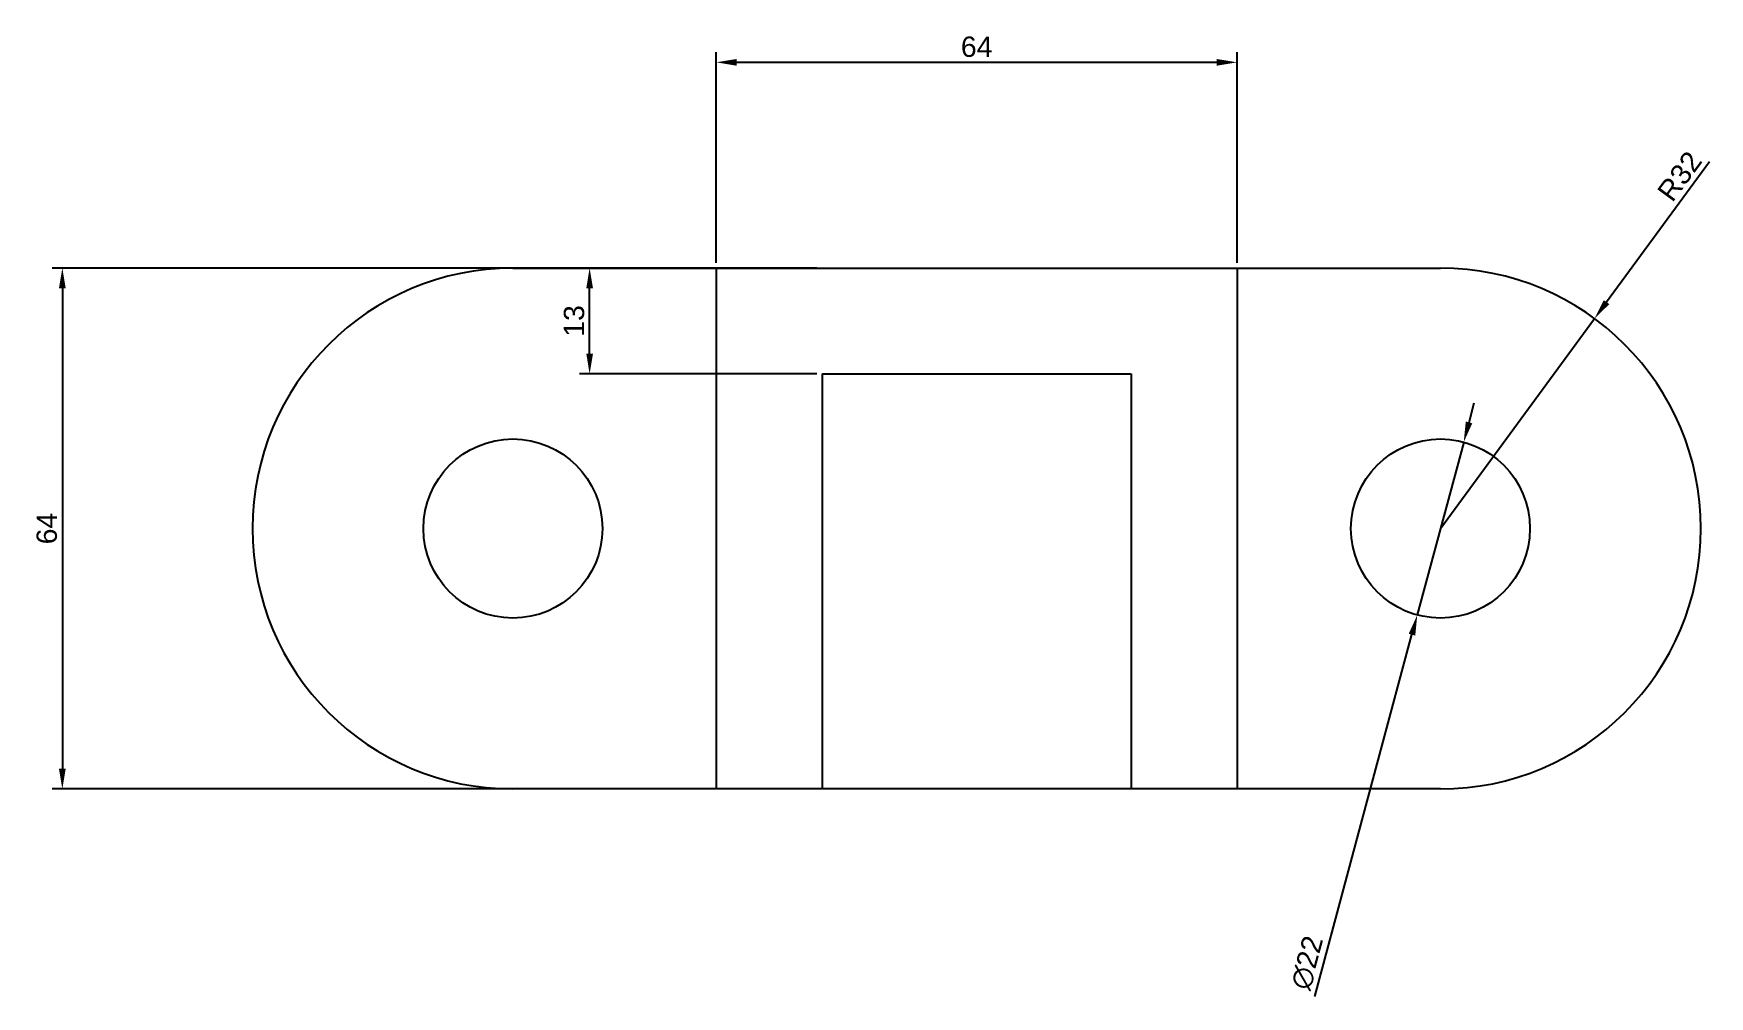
# Model space of a CAD drawing. Header units: millimetres. Extents: x 3123 to 3329, y 1915 to 2034.
import ezdxf

# ---------------------------------------------------------------- set-up
doc = ezdxf.new("R2010")
doc.units = ezdxf.units.MM
doc.styles.get("Standard").update_dxf_attribs({"font": 'arial.ttf'})
doc.dimstyles.new('ISO-25', dxfattribs={"dimtxt": 2.5, "dimasz": 2.5, "dimexe": 1.25, "dimexo": 0.625, "dimtad": 1, "dimtxsty": 'Standard', "dimcen": 2.5, "dimadec": 0, "dimazin": 0, "dimtfac": 1, "dimtmove": 0, "dimatfit": 3, "dimfxl": 1, "dimarcsym": 0})

# ---------------------------------------------------------------- blocks, each defined once
blk = doc.blocks.new('*D7')
at = {"color": 0, "lineweight": -2, "transparency": 16777216}
for p, q in [((3329.08, 2018.04), (3316.43, 2000.81)), ((3296.02, 1972.99), (3314.95, 1998.79))]:
    blk.add_line(p, q, dxfattribs=at)
at = {"color": 0, "transparency": 16777216}
blk.add_solid([(3316.1, 2001.05), (3316.77, 2000.56), (3314.95, 1998.79)], dxfattribs=at)
at = {"layer": 'Defpoints', "color": 0, "transparency": 16777216}
for p in [(3314.95, 1998.79), (3296.02, 1972.99)]:
    blk.add_point(p, dxfattribs=at)
at = {"color": 0, "transparency": 16777216, "insert": (3325.42, 2016.27), "char_height": 2.5, "attachment_point": 5, "rotation": 53.7299}
blk.add_mtext('R32', dxfattribs=at)
blk = doc.blocks.new('*D8')
at = {"color": 0, "lineweight": -2, "transparency": 16777216}
for p, q in [((3299.53, 1986.03), (3300.18, 1988.44)), ((3298.88, 1983.61), (3293.17, 1962.37)), ((3280.57, 1915.5), (3292.52, 1959.95))]:
    blk.add_line(p, q, dxfattribs=at)
at = {"color": 0, "transparency": 16777216}
for points in [[(3299.13, 1986.14), (3299.93, 1985.92), (3298.88, 1983.61)], [(3292.12, 1960.06), (3292.92, 1959.84), (3293.17, 1962.37)]]:
    blk.add_solid(points, dxfattribs=at)
at = {"layer": 'Defpoints', "color": 0, "transparency": 16777216}
for p in [(3298.88, 1983.61), (3293.17, 1962.37)]:
    blk.add_point(p, dxfattribs=at)
at = {"color": 0, "transparency": 16777216, "insert": (3279.64, 1919.64), "char_height": 2.5, "attachment_point": 5, "rotation": 74.954}
blk.add_mtext('∅22', dxfattribs=at)
blk = doc.blocks.new('*D9')
at = {"color": 0, "lineweight": -2, "transparency": 16777216}
for p, q in [((3206.4, 2004.99), (3125.4, 2004.99)), ((3126.65, 2002.49), (3126.65, 1943.49)), ((3206.4, 1940.99), (3125.4, 1940.99))]:
    blk.add_line(p, q, dxfattribs=at)
at = {"color": 0, "transparency": 16777216}
for points in [[(3126.23, 2002.49), (3127.07, 2002.49), (3126.65, 2004.99)], [(3126.23, 1943.49), (3127.07, 1943.49), (3126.65, 1940.99)]]:
    blk.add_solid(points, dxfattribs=at)
at = {"layer": 'Defpoints', "color": 0, "transparency": 16777216}
for p in [(3207.02, 2004.99), (3126.65, 1940.99), (3207.02, 1940.99)]:
    blk.add_point(p, dxfattribs=at)
at = {"color": 0, "transparency": 16777216, "insert": (3124.75, 1972.99), "char_height": 2.5, "attachment_point": 5, "rotation": 90}
blk.add_mtext('64', dxfattribs=at)
blk = doc.blocks.new('*D10')
at = {"color": 0, "lineweight": -2, "transparency": 16777216}
for p, q in [((3207.02, 2005.62), (3207.02, 2031.52)), ((3271.02, 2005.62), (3271.02, 2031.52)), ((3209.52, 2030.27), (3268.52, 2030.27))]:
    blk.add_line(p, q, dxfattribs=at)
at = {"color": 0, "transparency": 16777216}
for points in [[(3209.52, 2030.68), (3209.52, 2029.85), (3207.02, 2030.27)], [(3268.52, 2030.68), (3268.52, 2029.85), (3271.02, 2030.27)]]:
    blk.add_solid(points, dxfattribs=at)
at = {"layer": 'Defpoints', "color": 0, "transparency": 16777216}
for p in [(3271.02, 2030.27), (3207.02, 2004.99), (3271.02, 2004.99)]:
    blk.add_point(p, dxfattribs=at)
at = {"color": 0, "transparency": 16777216, "insert": (3239.02, 2032.17), "char_height": 2.5, "attachment_point": 5}
blk.add_mtext('64', dxfattribs=at)
blk = doc.blocks.new('*D13')
at = {"color": 0, "lineweight": -2, "transparency": 16777216}
for p, q in [((3219.39, 2004.99), (3190.2, 2004.99)), ((3191.45, 1994.49), (3191.45, 2002.49)), ((3219.39, 1991.99), (3190.2, 1991.99))]:
    blk.add_line(p, q, dxfattribs=at)
at = {"color": 0, "transparency": 16777216}
for points in [[(3191.04, 2002.49), (3191.87, 2002.49), (3191.45, 2004.99)], [(3191.04, 1994.49), (3191.87, 1994.49), (3191.45, 1991.99)]]:
    blk.add_solid(points, dxfattribs=at)
at = {"layer": 'Defpoints', "color": 0, "transparency": 16777216}
for p in [(3191.45, 2004.99), (3220.01, 2004.99), (3220.01, 1991.99)]:
    blk.add_point(p, dxfattribs=at)
at = {"color": 0, "transparency": 16777216, "insert": (3189.55, 1998.49), "char_height": 2.5, "attachment_point": 5, "rotation": 90}
blk.add_mtext('13', dxfattribs=at)

msp = doc.modelspace()

# ---------------------------------------------------------------- linework, layer by layer
for p, q in [((3207.023, 2004.99), (3207.023, 1940.99)), ((3220.023, 2004.99), (3258.023, 2004.99)), ((3271.023, 2004.99), (3271.023, 1940.99)), ((3220.023, 1991.99), (3220.023, 1940.99)), ((3220.023, 1991.99), (3258.023, 1991.99)), ((3258.023, 1991.99), (3258.023, 1940.99))]:
    msp.add_line(p, q)
at = {"extrusion": (0, 1, 0)}
msp.add_line((3220.014, 1991.99, 13), (3258.014, 1991.99, 13), dxfattribs=at)
for points in [[(3182.023, 2004.99), (3296.023, 2004.99)], [(3296.023, 1940.99), (3182.023, 1940.99)]]:
    msp.add_lwpolyline(points)
for centre in [(3182.023, 1972.99), (3296.023, 1972.99)]:
    msp.add_circle(centre, 11)
for centre, start, end in [((3182.023, 1972.99), 90, 270), ((3296.023, 1972.99), 270, 90)]:
    msp.add_arc(centre, 32, start, end)

# ---------------------------------------------------------------- dimensions: what is measured, and where the dimension line sits
dim = msp.add_linear_dim(base=(3271.023, 2030.266, 19), p1=(3207.023, 2004.99, 19), p2=(3271.023, 2004.99, 19), dimstyle='ISO-25')
dim.commit()
dim.dimension.update_dxf_attribs({"geometry": '*D10', "text_midpoint": (3239.023, 2032.168, 19)})
dim = msp.add_radius_dim(center=(3296.023, 1972.99, 19), mpoint=(3314.954, 1998.79, 19), dimstyle='ISO-25')
dim.commit()
dim.dimension.update_dxf_attribs({"geometry": '*D7', "text_midpoint": (3326.953, 2015.142, 19), "dimtype": 164})
for base, p1, p2, picture, middle in [((3126.651, 1940.99, 19), (3207.023, 2004.99, 19), (3207.023, 1940.99, 19), '*D9', (3124.749, 1972.99, 19)), ((3191.454, 2004.99, 64), (3220.014, 1991.99, 64), (3220.014, 2004.99, 64), '*D13', (3189.552, 1998.49, 64))]:
    dim = msp.add_linear_dim(base=base, p1=p1, p2=p2, angle=90, dimstyle='ISO-25')
    dim.commit()
    dim.dimension.update_dxf_attribs({"geometry": picture, "text_midpoint": middle})
dim = msp.add_diameter_dim_2p(p1=(3298.879, 1983.613, 19), p2=(3293.168, 1962.367, 19), dimstyle='ISO-25')
dim.commit()
dim.dimension.update_dxf_attribs({"geometry": '*D8', "text_midpoint": (3281.545, 1919.13, 19), "dimtype": 163})

doc.saveas('drawing.dxf')
